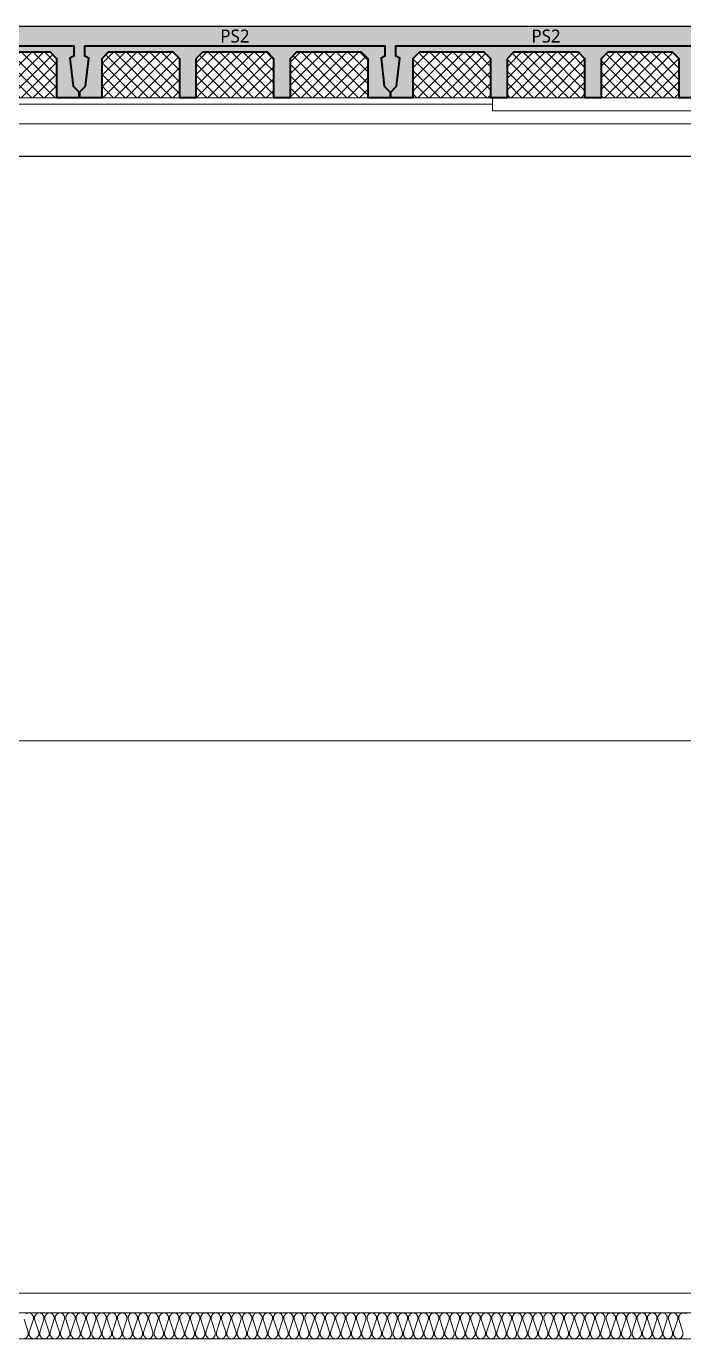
# Model space of a CAD drawing. Header units: millimetres. Extents: x 0 to 420000, y 0 to 297000.
# Drawn here: x 245673 to 250735, y 24100 to 34200 of the extents above; entities that cross this region are included whole.
import ezdxf
from ezdxf.enums import TextEntityAlignment as Align

# ---------------------------------------------------------------- set-up
doc = ezdxf.new("R2010")
doc.units = ezdxf.units.MM
doc.linetypes.add('0731_main_plan$0$form_$0$y-Landschaft$0$_$1$20120914_Verkehrsflächen_Grün$0$20120628_xref - Gammel$1$3_H-GL_F1_U3 - Default$0${ Offset Lines }', pattern=[0])
doc.linetypes.add('CEN', pattern=[62, 60, -1, 0, -1])
for name, color, linetype, lineweight in [('A-AXIS-LINE', 1, 'CEN', 15), ('A-CONC-LIN1', 2, 'Continuous', 40), ('A-CONC-LIN2', 7, 'Continuous', 25), ('A-ELEV-LIN2', 7, 'Continuous', 25), ('A-XXXX-FIN2', 6, 'Continuous', 20), ('A-XXXX-INSL1', 15, 'Continuous', 18), ('A-XXXX-INSL2', 8, 'Continuous', 18)]:
    doc.layers.add(name, color=color, linetype=linetype, lineweight=lineweight)
doc.layers.add('A-CONC-SOLD', color=253, linetype='CEN')
doc.layers.add('A-XXXX-NPLT', color=144, linetype='Continuous', lineweight=15, plot=False)
doc.styles.add('맑은고딕', font='')
doc.styles.get('맑은고딕').set_extended_font_data('Malgun Gothic')

# ---------------------------------------------------------------- blocks, each defined once
blk = doc.blocks.new('axis(211208)')
at = {"layer": 'A-AXIS-LINE', "ltscale": 1000}
for p, q in [((4631788.1, -432118.7), (4955413.1, -432118.7)), ((4631788.1, -436868.7), (4955413.1, -436868.7)), ((4631788.1, -441118.7), (4955413.1, -441118.7))]:
    blk.add_line(p, q, dxfattribs=at)
blk = doc.blocks.new('PS2')
at = {"layer": 'A-CONC-SOLD'}
h = blk.add_hatch(color=256, dxfattribs=at)
h.dxf.hatch_style = 1
h.paths.add_polyline_path([(1198, 0), (-1198, 0), (-1198, -510), (-1150, -460), (-1125, -245), (-1155, -230), (-1155, -150), (1155, -150), (1155, -230), (1125, -245), (1150, -460), (1198, -510)])
h = blk.add_hatch(color=256, dxfattribs=at)
h.dxf.hatch_style = 1
h.paths.add_polyline_path([(-1150, -460), (-1198, -510), (-1198, -550), (-1025, -550), (-1025, -510), (-1025, -250), (-975, -200), (-475, -200), (-425, -250), (-425, -510), (-425, -550), (-300, -550), (-300, -510), (-300, -250), (-250, -200), (250, -200), (300, -250), (300, -510), (300, -550), (425, -550), (425, -510), (425, -250), (475, -200), (975, -200), (1025, -250), (1025, -510), (1025, -550), (1198, -550), (1198, -510), (1150, -460), (1125, -245), (1155, -230), (1155, -150), (-1155, -150), (-1155, -230), (-1125, -245)])
at = {"layer": 'A-XXXX-INSL2'}
h = blk.add_hatch(dxfattribs=at)
h.set_pattern_fill('ANSI37', color=256, scale=20)
h.set_pattern_definition([(45, (-289951.5, -41968), (-44.90128, 44.90128), []), (135, (-289951.5, -41968), (-44.90128, -44.90128), [])])
h.paths.add_polyline_path([(-975, -200), (-1025, -250), (-1025, -510), (-1025, -550), (-425, -550), (-425, -510), (-425, -250), (-475, -200)])
h.paths.add_polyline_path([(-250, -200), (-300, -250), (-300, -510), (-300, -550), (300, -550), (300, -510), (300, -250), (250, -200)])
h.paths.add_polyline_path([(425, -510), (425, -550), (1025, -550), (1025, -510), (1025, -250), (975, -200), (475, -200), (425, -250)])
at = {"layer": 'A-CONC-LIN1', "color": 2, "linetype": '0731_main_plan$0$form_$0$y-Landschaft$0$_$1$20120914_Verkehrsflächen_Grün$0$20120628_xref - Gammel$1$3_H-GL_F1_U3 - Default$0${ Offset Lines }'}
blk.add_lwpolyline([(-300, -250), (-300, -510), (-300, -510), (-300, -550), (-425, -550), (-425, -510), (-425, -510), (-425, -250), (-475, -200), (-975, -200), (-1025, -250), (-1025, -510), (-1025, -510), (-1025, -550), (-1198, -550), (-1198, -510), (-1150, -460), (-1125, -245), (-1155, -230), (-1155, -150), (1155, -150), (1155, -230), (1125, -245), (1150, -460), (1198, -510), (1198, -550), (1025, -550), (1025, -510), (1025, -510), (1025, -250), (975, -200), (475, -200), (425, -250), (425, -510), (425, -510), (425, -550), (300, -550), (300, -510), (300, -510), (300, -250), (250, -200), (-250, -200)], close=True, dxfattribs=at)
at = {"layer": 'A-CONC-LIN2'}
blk.add_line((-1198, 0), (1198, 0), dxfattribs=at)
at = {"layer": 'A-XXXX-NPLT'}
for p, q in [((-1025, -550), (-425, -550)), ((-300, -550), (300, -550)), ((425, -550), (1025, -550))]:
    blk.add_line(p, q, dxfattribs=at)
at = {"layer": 'A-XXXX-NPLT', "style": '맑은고딕'}
blk.add_text('PS2', height=100, dxfattribs=at).set_placement((0, -75), align=Align.MIDDLE)
blk = doc.blocks.new('지하2층')
at = {"layer": 'A-ELEV-LIN2'}
blk.add_line((4804074, -392369), (4822474, -392369), dxfattribs=at)
at = {"layer": 'A-XXXX-FIN2'}
blk.add_lwpolyline([(4801424, -401119), (4877724, -401119)], dxfattribs=at)
at = {"layer": 'A-XXXX-INSL1'}
for points in [[(4802024, -391969), (4819574, -391969)], [(4819574, -391919), (4819574, -392019), (4822474, -392019), (4822474, -394919), (4822574, -394919)]]:
    blk.add_lwpolyline(points, dxfattribs=at)
at = {"layer": 'A-XXXX-INSL2'}
for points in [[(4877724, -401269), (4801534, -401269)], [(4821066, -401277), (4821044, -401269), (4821022, -401277), (4821008, -401297), (4821008, -401319), (4821040, -401419), (4821040, -401441), (4821026, -401461), (4821004, -401469), (4820982, -401461), (4820968, -401441), (4820968, -401419), (4821000, -401319), (4821000, -401297), (4820986, -401277), (4820964, -401269), (4820942, -401277), (4820928, -401297), (4820928, -401319), (4820960, -401419), (4820960, -401441), (4820946, -401461), (4820924, -401469), (4820902, -401461), (4820888, -401441), (4820888, -401419), (4820920, -401319), (4820920, -401297), (4820906, -401277), (4820884, -401269), (4820862, -401277), (4820848, -401297), (4820848, -401319), (4820880, -401419), (4820880, -401441), (4820866, -401461), (4820844, -401469), (4820822, -401461), (4820808, -401441), (4820808, -401419), (4820840, -401319), (4820840, -401297), (4820826, -401277), (4820804, -401269), (4820782, -401277), (4820768, -401297), (4820768, -401319), (4820800, -401419), (4820800, -401441), (4820786, -401461), (4820764, -401469), (4820742, -401461), (4820728, -401441), (4820728, -401419), (4820760, -401319), (4820760, -401297), (4820746, -401277), (4820724, -401269), (4820702, -401277), (4820688, -401297), (4820688, -401319), (4820720, -401419), (4820720, -401441), (4820706, -401461), (4820684, -401469), (4820662, -401461), (4820648, -401441), (4820648, -401419), (4820680, -401319), (4820680, -401297), (4820666, -401277), (4820644, -401269), (4820622, -401277), (4820608, -401297), (4820608, -401319), (4820640, -401419), (4820640, -401441), (4820626, -401461), (4820604, -401469), (4820582, -401461), (4820568, -401441), (4820568, -401419), (4820600, -401319), (4820600, -401297), (4820586, -401277), (4820564, -401269), (4820542, -401277), (4820528, -401297), (4820528, -401319), (4820560, -401419), (4820560, -401441), (4820546, -401461), (4820524, -401469), (4820502, -401461), (4820488, -401441), (4820488, -401419), (4820520, -401319), (4820520, -401297), (4820506, -401277), (4820484, -401269), (4820462, -401277), (4820448, -401297), (4820448, -401319), (4820480, -401419), (4820480, -401441), (4820466, -401461), (4820444, -401469), (4820422, -401461), (4820408, -401441), (4820408, -401419), (4820440, -401319), (4820440, -401297), (4820426, -401277), (4820404, -401269), (4820382, -401277), (4820368, -401297), (4820368, -401319), (4820400, -401419), (4820400, -401441), (4820386, -401461), (4820364, -401469), (4820342, -401461), (4820328, -401441), (4820328, -401419), (4820360, -401319), (4820360, -401297), (4820346, -401277), (4820324, -401269), (4820302, -401277), (4820288, -401297), (4820288, -401319), (4820320, -401419), (4820320, -401441), (4820306, -401461), (4820284, -401469), (4820262, -401461), (4820248, -401441), (4820248, -401419), (4820280, -401319), (4820280, -401297), (4820266, -401277), (4820244, -401269), (4820222, -401277), (4820208, -401297), (4820208, -401319), (4820240, -401419), (4820240, -401441), (4820226, -401461), (4820204, -401469), (4820182, -401461), (4820168, -401441), (4820168, -401419), (4820200, -401319), (4820200, -401297), (4820186, -401277), (4820164, -401269), (4820142, -401277), (4820128, -401297), (4820128, -401319), (4820160, -401419), (4820160, -401441), (4820146, -401461), (4820124, -401469), (4820102, -401461), (4820088, -401441), (4820088, -401419), (4820120, -401319), (4820120, -401297), (4820106, -401277), (4820084, -401269), (4820062, -401277), (4820048, -401297), (4820048, -401319), (4820080, -401419), (4820080, -401441), (4820066, -401461), (4820044, -401469), (4820022, -401461), (4820008, -401441), (4820008, -401419), (4820040, -401319), (4820040, -401297), (4820026, -401277), (4820004, -401269), (4819982, -401277), (4819968, -401297), (4819968, -401319), (4820000, -401419), (4820000, -401441), (4819986, -401461), (4819964, -401469), (4819942, -401461), (4819928, -401441), (4819928, -401419), (4819960, -401319), (4819960, -401297), (4819946, -401277), (4819924, -401269), (4819902, -401277), (4819888, -401297), (4819888, -401319), (4819920, -401419), (4819920, -401441), (4819906, -401461), (4819884, -401469), (4819862, -401461), (4819848, -401441), (4819848, -401419), (4819880, -401319), (4819880, -401297), (4819866, -401277), (4819844, -401269), (4819822, -401277), (4819808, -401297), (4819808, -401319), (4819840, -401419), (4819840, -401441), (4819826, -401461), (4819804, -401469), (4819782, -401461), (4819768, -401441), (4819768, -401419), (4819800, -401319), (4819800, -401297), (4819786, -401277), (4819764, -401269), (4819742, -401277), (4819728, -401297), (4819728, -401319), (4819760, -401419), (4819760, -401441), (4819746, -401461), (4819724, -401469), (4819702, -401461), (4819688, -401441), (4819688, -401419), (4819720, -401319), (4819720, -401297), (4819706, -401277), (4819684, -401269), (4819662, -401277), (4819648, -401297), (4819648, -401319), (4819680, -401419), (4819680, -401441), (4819666, -401461), (4819644, -401469), (4819622, -401461), (4819608, -401441), (4819608, -401419), (4819640, -401319), (4819640, -401297), (4819626, -401277), (4819604, -401269), (4819582, -401277), (4819568, -401297), (4819568, -401319), (4819600, -401419), (4819600, -401441), (4819586, -401461), (4819564, -401469), (4819542, -401461), (4819528, -401441), (4819528, -401419), (4819560, -401319), (4819560, -401297), (4819546, -401277), (4819524, -401269), (4819502, -401277), (4819488, -401297), (4819488, -401319), (4819520, -401419), (4819520, -401441), (4819506, -401461), (4819484, -401469), (4819462, -401461), (4819448, -401441), (4819448, -401419), (4819480, -401319), (4819480, -401297), (4819466, -401277), (4819444, -401269), (4819422, -401277), (4819408, -401297), (4819408, -401319), (4819440, -401419), (4819440, -401441), (4819426, -401461), (4819404, -401469), (4819382, -401461), (4819368, -401441), (4819368, -401419), (4819400, -401319), (4819400, -401297), (4819386, -401277), (4819364, -401269), (4819342, -401277), (4819328, -401297), (4819328, -401319), (4819360, -401419), (4819360, -401441), (4819346, -401461), (4819324, -401469), (4819302, -401461), (4819288, -401441), (4819288, -401419), (4819320, -401319), (4819320, -401297), (4819306, -401277), (4819284, -401269), (4819262, -401277), (4819248, -401297), (4819248, -401319), (4819280, -401419), (4819280, -401441), (4819266, -401461), (4819244, -401469), (4819222, -401461), (4819208, -401441), (4819208, -401419), (4819240, -401319), (4819240, -401297), (4819226, -401277), (4819204, -401269), (4819182, -401277), (4819168, -401297), (4819168, -401319), (4819200, -401419), (4819200, -401441), (4819186, -401461), (4819164, -401469), (4819142, -401461), (4819128, -401441), (4819128, -401419), (4819160, -401319), (4819160, -401297), (4819146, -401277), (4819124, -401269), (4819102, -401277), (4819088, -401297), (4819088, -401319), (4819120, -401419), (4819120, -401441), (4819106, -401461), (4819084, -401469), (4819062, -401461), (4819048, -401441), (4819048, -401419), (4819080, -401319), (4819080, -401297), (4819066, -401277), (4819044, -401269), (4819022, -401277), (4819008, -401297), (4819008, -401319), (4819040, -401419), (4819040, -401441), (4819026, -401461), (4819004, -401469), (4818982, -401461), (4818968, -401441), (4818968, -401419), (4819000, -401319), (4819000, -401297), (4818986, -401277), (4818964, -401269), (4818942, -401277), (4818928, -401297), (4818928, -401319), (4818960, -401419), (4818960, -401441), (4818946, -401461), (4818924, -401469), (4818902, -401461), (4818888, -401441), (4818888, -401419), (4818920, -401319), (4818920, -401297), (4818906, -401277), (4818884, -401269), (4818862, -401277), (4818848, -401297), (4818848, -401319), (4818880, -401419), (4818880, -401441), (4818866, -401461), (4818844, -401469), (4818822, -401461), (4818808, -401441), (4818808, -401419), (4818840, -401319), (4818840, -401297), (4818826, -401277), (4818804, -401269), (4818782, -401277), (4818768, -401297), (4818768, -401319), (4818800, -401419), (4818800, -401441), (4818786, -401461), (4818764, -401469), (4818742, -401461), (4818728, -401441), (4818728, -401419), (4818760, -401319), (4818760, -401297), (4818746, -401277), (4818724, -401269), (4818702, -401277), (4818688, -401297), (4818688, -401319), (4818720, -401419), (4818720, -401441), (4818706, -401461), (4818684, -401469), (4818662, -401461), (4818648, -401441), (4818648, -401419), (4818680, -401319), (4818680, -401297), (4818666, -401277), (4818644, -401269), (4818622, -401277), (4818608, -401297), (4818608, -401319), (4818640, -401419), (4818640, -401441), (4818626, -401461), (4818604, -401469), (4818582, -401461), (4818568, -401441), (4818568, -401419), (4818600, -401319), (4818600, -401297), (4818586, -401277), (4818564, -401269), (4818542, -401277), (4818528, -401297), (4818528, -401319), (4818560, -401419), (4818560, -401441), (4818546, -401461), (4818524, -401469), (4818502, -401461), (4818488, -401441), (4818488, -401419), (4818520, -401319), (4818520, -401297), (4818506, -401277), (4818484, -401269), (4818462, -401277), (4818448, -401297), (4818448, -401319), (4818480, -401419), (4818480, -401441), (4818466, -401461), (4818444, -401469), (4818422, -401461), (4818408, -401441), (4818408, -401419), (4818440, -401319), (4818440, -401297), (4818426, -401277), (4818404, -401269), (4818382, -401277), (4818368, -401297), (4818368, -401319), (4818400, -401419), (4818400, -401441), (4818386, -401461), (4818364, -401469), (4818342, -401461), (4818328, -401441), (4818328, -401419), (4818360, -401319), (4818360, -401297), (4818346, -401277), (4818324, -401269), (4818302, -401277), (4818288, -401297), (4818288, -401319), (4818320, -401419), (4818320, -401441), (4818306, -401461), (4818284, -401469), (4818262, -401461), (4818248, -401441), (4818248, -401419), (4818280, -401319), (4818280, -401297), (4818266, -401277), (4818244, -401269), (4818222, -401277), (4818208, -401297), (4818208, -401319), (4818240, -401419), (4818240, -401441), (4818226, -401461), (4818204, -401469), (4818182, -401461), (4818168, -401441), (4818168, -401419), (4818200, -401319), (4818200, -401297), (4818186, -401277), (4818164, -401269), (4818142, -401277), (4818128, -401297), (4818128, -401319), (4818160, -401419), (4818160, -401441), (4818146, -401461), (4818124, -401469), (4818102, -401461), (4818088, -401441), (4818088, -401419), (4818120, -401319), (4818120, -401297), (4818106, -401277), (4818084, -401269), (4818062, -401277), (4818048, -401297), (4818048, -401319), (4818080, -401419), (4818080, -401441), (4818066, -401461), (4818044, -401469), (4818022, -401461), (4818008, -401441), (4818008, -401419), (4818040, -401319), (4818040, -401297), (4818026, -401277), (4818004, -401269), (4817982, -401277), (4817968, -401297), (4817968, -401319), (4818000, -401419), (4818000, -401441), (4817986, -401461), (4817964, -401469), (4817942, -401461), (4817928, -401441), (4817928, -401419), (4817960, -401319), (4817960, -401297), (4817946, -401277), (4817924, -401269), (4817902, -401277), (4817888, -401297), (4817888, -401319), (4817920, -401419), (4817920, -401441), (4817906, -401461), (4817884, -401469), (4817862, -401461), (4817848, -401441), (4817848, -401419), (4817880, -401319), (4817880, -401297), (4817866, -401277), (4817844, -401269), (4817822, -401277), (4817808, -401297), (4817808, -401319), (4817840, -401419), (4817840, -401441), (4817826, -401461), (4817804, -401469), (4817782, -401461), (4817768, -401441), (4817768, -401419), (4817800, -401319), (4817800, -401297), (4817786, -401277), (4817764, -401269), (4817742, -401277), (4817728, -401297), (4817728, -401319), (4817760, -401419), (4817760, -401441), (4817746, -401461), (4817724, -401469), (4817702, -401461), (4817688, -401441), (4817688, -401419), (4817720, -401319), (4817720, -401297), (4817706, -401277), (4817684, -401269), (4817662, -401277), (4817648, -401297), (4817648, -401319), (4817680, -401419), (4817680, -401441), (4817666, -401461), (4817644, -401469), (4817622, -401461), (4817608, -401441), (4817608, -401419), (4817640, -401319), (4817640, -401297), (4817626, -401277), (4817604, -401269), (4817582, -401277), (4817568, -401297), (4817568, -401319), (4817600, -401419), (4817600, -401441), (4817586, -401461), (4817564, -401469), (4817542, -401461), (4817528, -401441), (4817528, -401419), (4817560, -401319), (4817560, -401297), (4817546, -401277), (4817524, -401269), (4817502, -401277), (4817488, -401297), (4817488, -401319), (4817520, -401419), (4817520, -401441), (4817506, -401461), (4817484, -401469), (4817462, -401461), (4817448, -401441), (4817448, -401419), (4817480, -401319), (4817480, -401297), (4817466, -401277), (4817444, -401269), (4817422, -401277), (4817408, -401297), (4817408, -401319), (4817440, -401419), (4817440, -401441), (4817426, -401461), (4817404, -401469), (4817382, -401461), (4817368, -401441), (4817368, -401419), (4817400, -401319), (4817400, -401297), (4817386, -401277), (4817364, -401269), (4817342, -401277), (4817328, -401297), (4817328, -401319), (4817360, -401419), (4817360, -401441), (4817346, -401461), (4817324, -401469), (4817302, -401461), (4817288, -401441), (4817288, -401419), (4817320, -401319), (4817320, -401297), (4817306, -401277), (4817284, -401269), (4817262, -401277), (4817248, -401297), (4817248, -401319), (4817280, -401419), (4817280, -401441), (4817266, -401461), (4817244, -401469), (4817222, -401461), (4817208, -401441), (4817208, -401419), (4817240, -401319), (4817240, -401297), (4817226, -401277), (4817204, -401269), (4817182, -401277), (4817168, -401297), (4817168, -401319), (4817200, -401419), (4817200, -401441), (4817186, -401461), (4817164, -401469), (4817142, -401461), (4817128, -401441), (4817128, -401419), (4817160, -401319), (4817160, -401297), (4817146, -401277), (4817124, -401269), (4817102, -401277), (4817088, -401297), (4817088, -401319), (4817120, -401419), (4817120, -401441), (4817106, -401461), (4817084, -401469), (4817062, -401461), (4817048, -401441), (4817048, -401419), (4817080, -401319), (4817080, -401297), (4817066, -401277), (4817044, -401269), (4817022, -401277), (4817008, -401297), (4817008, -401319), (4817040, -401419), (4817040, -401441), (4817026, -401461), (4817004, -401469), (4816982, -401461), (4816968, -401441), (4816968, -401419), (4817000, -401319), (4817000, -401297), (4816986, -401277), (4816964, -401269), (4816942, -401277), (4816928, -401297), (4816928, -401319), (4816960, -401419), (4816960, -401441), (4816946, -401461), (4816924, -401469), (4816902, -401461), (4816888, -401441), (4816888, -401419), (4816920, -401319), (4816920, -401297), (4816906, -401277), (4816884, -401269), (4816862, -401277), (4816848, -401297), (4816848, -401319), (4816880, -401419), (4816880, -401441), (4816866, -401461), (4816844, -401469), (4816822, -401461), (4816808, -401441), (4816808, -401419), (4816840, -401319), (4816840, -401297), (4816826, -401277), (4816804, -401269), (4816782, -401277), (4816768, -401297), (4816768, -401319), (4816800, -401419), (4816800, -401441), (4816786, -401461), (4816764, -401469), (4816742, -401461), (4816728, -401441), (4816728, -401419), (4816760, -401319), (4816760, -401297), (4816746, -401277), (4816724, -401269), (4816702, -401277), (4816688, -401297), (4816688, -401319), (4816720, -401419), (4816720, -401441), (4816706, -401461), (4816684, -401469), (4816662, -401461), (4816648, -401441), (4816648, -401419), (4816680, -401319), (4816680, -401297), (4816666, -401277), (4816644, -401269), (4816622, -401277), (4816608, -401297), (4816608, -401319), (4816640, -401419), (4816640, -401441), (4816626, -401461), (4816604, -401469), (4816582, -401461), (4816568, -401441), (4816568, -401419), (4816600, -401319), (4816600, -401297), (4816586, -401277), (4816564, -401269), (4816542, -401277), (4816528, -401297), (4816528, -401319), (4816560, -401419), (4816560, -401441), (4816546, -401461), (4816524, -401469), (4816502, -401461), (4816488, -401441), (4816488, -401419), (4816520, -401319), (4816520, -401297), (4816506, -401277), (4816484, -401269), (4816462, -401277), (4816448, -401297), (4816448, -401319), (4816480, -401419), (4816480, -401441), (4816466, -401461), (4816444, -401469), (4816422, -401461), (4816408, -401441), (4816408, -401419), (4816440, -401319), (4816440, -401297), (4816426, -401277), (4816404, -401269), (4816382, -401277), (4816368, -401297), (4816368, -401319), (4816400, -401419), (4816400, -401441), (4816386, -401461), (4816364, -401469), (4816342, -401461), (4816328, -401441), (4816328, -401419), (4816360, -401319), (4816360, -401297), (4816346, -401277), (4816324, -401269), (4816302, -401277), (4816288, -401297), (4816288, -401319), (4816320, -401419), (4816320, -401441), (4816306, -401461), (4816284, -401469), (4816262, -401461), (4816248, -401441), (4816248, -401419), (4816280, -401319), (4816280, -401297), (4816266, -401277), (4816244, -401269), (4816222, -401277), (4816208, -401297), (4816208, -401319), (4816240, -401419), (4816240, -401441), (4816226, -401461), (4816204, -401469), (4816182, -401461), (4816168, -401441), (4816168, -401419), (4816200, -401319), (4816200, -401297), (4816186, -401277), (4816164, -401269), (4816142, -401277), (4816128, -401297), (4816128, -401319), (4816160, -401419), (4816160, -401441), (4816146, -401461), (4816124, -401469), (4816102, -401461), (4816088, -401441), (4816088, -401419), (4816120, -401319), (4816120, -401297), (4816106, -401277), (4816084, -401269), (4816062, -401277), (4816048, -401297), (4816048, -401319), (4816080, -401419), (4816080, -401441), (4816066, -401461), (4816044, -401469), (4816022, -401461), (4816008, -401441), (4816008, -401419), (4816040, -401319), (4816040, -401297), (4816026, -401277), (4816004, -401269), (4815982, -401277)], [(4815968, -401319), (4816000, -401419), (4816000, -401441), (4815986, -401461), (4815964, -401469)], [(4877724, -401469), (4801534, -401469)]]:
    blk.add_lwpolyline(points, dxfattribs=at)
for p in [(4815196, -391369), (4817591, -391369), (4819986, -391369)]:
    blk.add_blockref('PS2', p)

msp = doc.modelspace()

# ---------------------------------------------------------------- block references
msp.add_blockref('지하2층', (-4570311.3, 425568.7))
at = {"layer": 'A-AXIS-LINE'}
msp.add_blockref('axis(211208)', (-4581588.1, 465568.7), dxfattribs=at)

doc.saveas('drawing.dxf')
